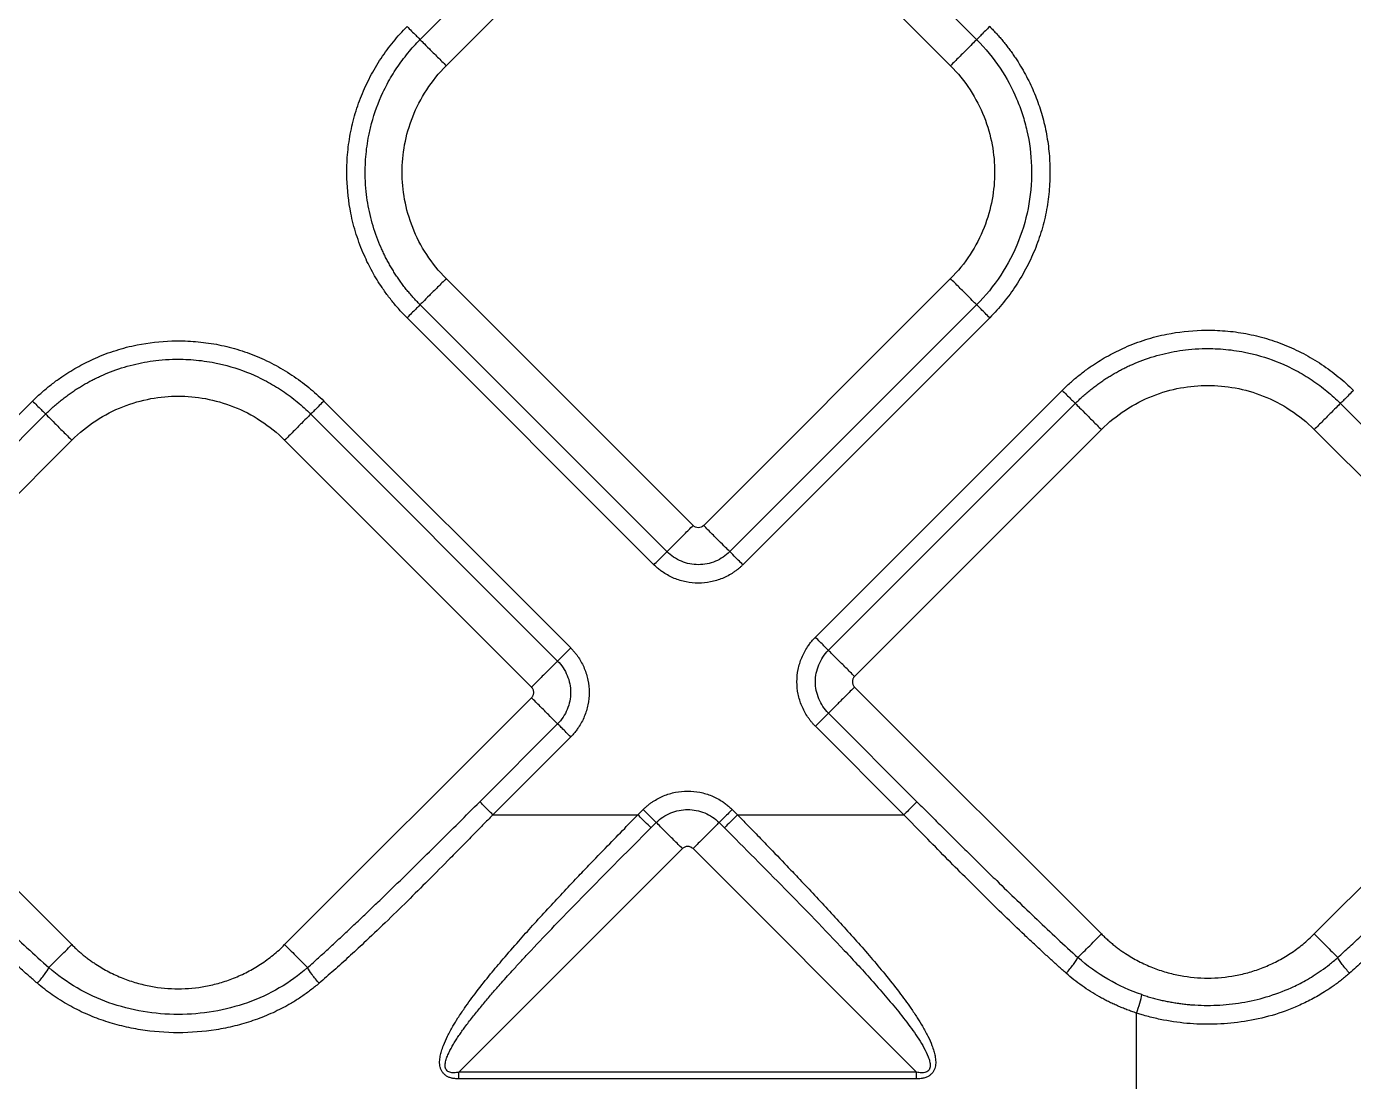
# Model space of a CAD drawing. Extents: x 0 to 84, y -21 to 126.
# Drawn here: x 41.931 to 45.472, y 25.892 to 28.707 of the extents above; entities that cross this region are included whole.
import ezdxf

# ---------------------------------------------------------------- set-up
doc = ezdxf.new("R2010")
doc.units = 0
doc.header["$MEASUREMENT"] = 0
doc.layers.add('1', color=4, linetype='Continuous')

# ---------------------------------------------------------------- blocks, each defined once
blk = doc.blocks.new('PRODIGY')
at = {"layer": '1', "color": 3, "linetype": 'Continuous', "lineweight": 25}
for p, q in [((42.981, 28.6718), (43.6397, 29.3305)), ((43.8074, 29.3305), (44.466, 28.6718)), ((43.0507, 28.6021), (43.7094, 29.2608)), ((43.7377, 29.2608), (44.3963, 28.6021)), ((43.7094, 27.3755), (43.0507, 28.0341)), ((44.3963, 28.0341), (43.7377, 27.3755)), ((43.6397, 27.3058), (42.981, 27.9644)), ((44.466, 27.9644), (43.8074, 27.3058)), ((43.6048, 27.2709), (42.9462, 27.9296)), ((44.5009, 27.9296), (43.8422, 27.2709)), ((44.0357, 27.0774), (44.6944, 27.7361)), ((41.2884, 27.0489), (41.9471, 27.7076)), ((42.7242, 27.7076), (43.3828, 27.0489)), ((44.0706, 27.0426), (44.7292, 27.7012)), ((45.4366, 27.7012), (46.0953, 27.0426)), ((41.3232, 27.0141), (41.9819, 27.6727)), ((42.6893, 27.6727), (43.348, 27.0141)), ((44.1403, 26.9729), (44.799, 27.6315)), ((45.3669, 27.6315), (46.0256, 26.9729)), ((41.3929, 26.9444), (42.0516, 27.603)), ((42.6196, 27.603), (43.2783, 26.9444)), ((44.1403, 26.9446), (44.799, 26.2859)), ((45.3669, 26.2859), (46.0256, 26.9446)), ((41.3929, 26.9161), (42.0516, 26.2574)), ((42.6196, 26.2574), (43.2783, 26.9161)), ((44.0706, 26.8749), (44.3068, 26.6387)), ((43.1403, 26.6387), (43.348, 26.8464)), ((44.0357, 26.84), (44.2719, 26.6038)), ((43.1751, 26.6038), (43.3828, 26.8115)), ((43.1751, 26.6038), (43.5621, 26.6038)), ((43.5763, 26.618), (43.5621, 26.6038)), ((43.8279, 26.6038), (43.8137, 26.618)), ((43.8279, 26.6038), (44.2719, 26.6038)), ((43.597, 26.569), (43.6112, 26.5832)), ((43.7931, 26.569), (43.7789, 26.5832)), ((43.0845, 25.9171), (43.6809, 26.5135)), ((44.3056, 25.9171), (43.7092, 26.5135)), ((44.3056, 25.9171), (43.0845, 25.9171)), ((44.3056, 25.8994), (43.0845, 25.8994))]:
    blk.add_line(p, q, dxfattribs=at)
for points, knots in [([(42.9462, 27.9296), (42.9427, 27.9331), (42.9357, 27.9403), (42.9256, 27.9513), (42.9157, 27.9625), (42.9062, 27.9741), (42.897, 27.9859), (42.8881, 27.9979), (42.8729, 28.0198), (42.8529, 28.0523), (42.8295, 28.0997), (42.8098, 28.1519), (42.7923, 28.2199), (42.7846, 28.2891), (42.7859, 28.3575), (42.7926, 28.4134), (42.8051, 28.4685), (42.8236, 28.5221), (42.8474, 28.5735), (42.8713, 28.6139), (42.8926, 28.6445), (42.9095, 28.6663), (42.9272, 28.6872), (42.9399, 28.7002), (42.9462, 28.7067)], [0, 0, 0, 0, 0.017341, 0.034665, 0.051985, 0.069313, 0.086663, 0.104047, 0.121478, 0.179141, 0.236743, 0.304922, 0.372836, 0.480686, 0.54577, 0.610337, 0.67596, 0.741895, 0.807114, 0.872629, 0.904913, 0.936849, 0.968517, 1, 1, 1, 1]), ([(42.9462, 28.7067), (42.9501, 28.7028), (42.9542, 28.6986), (42.9622, 28.6907), (42.966, 28.6868), (42.9725, 28.6803), (42.9752, 28.6776), (42.9792, 28.6737), (42.9804, 28.6725), (42.981, 28.6718)], [0, 0, 0, 0, 0.25, 0.25, 0.5, 0.5, 0.75, 0.75, 1, 1, 1, 1]), ([(44.5009, 28.7067), (44.4972, 28.703), (44.4933, 28.6991), (44.4855, 28.6913), (44.4817, 28.6875), (44.4751, 28.6809), (44.4722, 28.678), (44.468, 28.6738), (44.4667, 28.6725), (44.466, 28.6718)], [0, 0, 0, 0, 0.25, 0.25, 0.5, 0.5, 0.75, 0.75, 1, 1, 1, 1]), ([(44.5009, 28.7067), (44.5041, 28.7035), (44.5104, 28.6971), (44.5195, 28.6872), (44.5285, 28.6771), (44.5372, 28.6667), (44.5456, 28.6562), (44.5538, 28.6454), (44.5617, 28.6344), (44.5717, 28.6199), (44.5834, 28.6014), (44.6003, 28.5717), (44.6187, 28.534), (44.6362, 28.4872), (44.6494, 28.4382), (44.6582, 28.3873), (44.6623, 28.3341), (44.6613, 28.28), (44.6548, 28.2249), (44.6426, 28.1703), (44.6244, 28.1167), (44.6008, 28.0651), (44.5768, 28.0242), (44.5554, 27.9931), (44.5382, 27.9708), (44.5202, 27.9495), (44.5073, 27.9362), (44.5009, 27.9296)], [0, 0, 0, 0, 0.015653, 0.03129, 0.046922, 0.062557, 0.078206, 0.093877, 0.10958, 0.125325, 0.155378, 0.185662, 0.243925, 0.301095, 0.359088, 0.419952, 0.480645, 0.544392, 0.607866, 0.673169, 0.738587, 0.80425, 0.870202, 0.903106, 0.935649, 0.967918, 1, 1, 1, 1]), ([(42.981, 27.9644), (42.9778, 27.9678), (42.9712, 27.9744), (42.9619, 27.9846), (42.9528, 27.995), (42.9442, 28.0055), (42.9358, 28.0162), (42.9279, 28.027), (42.9203, 28.0379), (42.913, 28.049), (42.9062, 28.0601), (42.8996, 28.0713), (42.8934, 28.0825), (42.8876, 28.0938), (42.882, 28.1053), (42.8744, 28.1221), (42.8611, 28.1549), (42.8462, 28.2045), (42.8373, 28.2579), (42.8339, 28.3095), (42.8352, 28.3595), (42.8419, 28.408), (42.8555, 28.4659), (42.8724, 28.5121), (42.893, 28.5534), (42.9054, 28.5752), (42.9188, 28.5963), (42.9331, 28.6166), (42.9482, 28.636), (42.9641, 28.6545), (42.9754, 28.6661), (42.981, 28.6718)], [0, 0, 0, 0, 0.017777, 0.035429, 0.052949, 0.070334, 0.087578, 0.104677, 0.121625, 0.138421, 0.155059, 0.171536, 0.18785, 0.204007, 0.220235, 0.23663, 0.2744, 0.355233, 0.434068, 0.480754, 0.552371, 0.624938, 0.667358, 0.779414, 0.811539, 0.843523, 0.875326, 0.90691, 0.93824, 0.96928, 1, 1, 1, 1]), ([(42.981, 28.6718), (42.9823, 28.6705), (42.985, 28.6678), (42.9934, 28.6595), (42.9991, 28.6538), (43.0123, 28.6405), (43.0199, 28.6329), (43.0355, 28.6174), (43.0433, 28.6095), (43.0507, 28.6021)], [0, 0, 0, 0, 0.25, 0.25, 0.5, 0.5, 0.75, 0.75, 1, 1, 1, 1]), ([(44.466, 28.6718), (44.4647, 28.6705), (44.462, 28.6678), (44.4537, 28.6595), (44.448, 28.6538), (44.4347, 28.6405), (44.4271, 28.6329), (44.4116, 28.6174), (44.4037, 28.6095), (44.3963, 28.6021)], [0, 0, 0, 0, 0.25, 0.25, 0.5, 0.5, 0.75, 0.75, 1, 1, 1, 1]), ([(44.466, 28.6718), (44.4897, 28.6482), (44.5106, 28.6225), (44.5462, 28.5692), (44.5609, 28.5416), (44.5786, 28.5), (44.5837, 28.4863), (44.5929, 28.4578), (44.5969, 28.4432), (44.6071, 28.3979), (44.6113, 28.3662), (44.6133, 28.3009), (44.6111, 28.2673), (44.5997, 28.2005), (44.5905, 28.1672), (44.5652, 28.103), (44.5492, 28.0721), (44.5114, 28.0147), (44.4897, 27.9881), (44.466, 27.9644)], [0, 0, 0, 0, 0.125, 0.125, 0.25, 0.25, 0.3125, 0.3125, 0.375, 0.375, 0.5, 0.5, 0.625, 0.625, 0.75, 0.75, 0.875, 0.875, 1, 1, 1, 1]), ([(43.0507, 28.0341), (43.0311, 28.0538), (43.0136, 28.0754), (42.9835, 28.1213), (42.9711, 28.1456), (42.9515, 28.195), (42.9444, 28.2202), (42.9352, 28.2699), (42.9331, 28.2945), (42.9331, 28.3418), (42.9352, 28.3664), (42.9444, 28.4161), (42.9515, 28.4413), (42.9711, 28.4907), (42.9835, 28.515), (43.0136, 28.5609), (43.0311, 28.5825), (43.0507, 28.6021)], [0, 0, 0, 0, 0.125, 0.125, 0.25, 0.25, 0.375, 0.375, 0.5, 0.5, 0.625, 0.625, 0.75, 0.75, 0.875, 0.875, 1, 1, 1, 1]), ([(44.3963, 28.6021), (44.4159, 28.5825), (44.4335, 28.5609), (44.4635, 28.515), (44.476, 28.4907), (44.4956, 28.4413), (44.5027, 28.4161), (44.5119, 28.3664), (44.514, 28.3418), (44.514, 28.2945), (44.5119, 28.2699), (44.5027, 28.2202), (44.4956, 28.195), (44.476, 28.1456), (44.4635, 28.1213), (44.4335, 28.0754), (44.4159, 28.0538), (44.3963, 28.0341)], [0, 0, 0, 0, 0.125, 0.125, 0.25, 0.25, 0.375, 0.375, 0.5, 0.5, 0.625, 0.625, 0.75, 0.75, 0.875, 0.875, 1, 1, 1, 1]), ([(43.0507, 28.0341), (43.0433, 28.0268), (43.0355, 28.0189), (43.0199, 28.0034), (43.0123, 27.9958), (42.9991, 27.9825), (42.9934, 27.9768), (42.985, 27.9685), (42.9823, 27.9658), (42.981, 27.9644)], [0, 0, 0, 0, 0.25, 0.25, 0.5, 0.5, 0.75, 0.75, 1, 1, 1, 1]), ([(44.466, 27.9644), (44.4647, 27.9658), (44.462, 27.9685), (44.4537, 27.9768), (44.448, 27.9825), (44.4347, 27.9958), (44.4271, 28.0034), (44.4116, 28.0189), (44.4037, 28.0268), (44.3963, 28.0341)], [0, 0, 0, 0, 0.25, 0.25, 0.5, 0.5, 0.75, 0.75, 1, 1, 1, 1]), ([(42.981, 27.9644), (42.9804, 27.9638), (42.9792, 27.9626), (42.9752, 27.9587), (42.9725, 27.956), (42.966, 27.9494), (42.9622, 27.9456), (42.9542, 27.9377), (42.9501, 27.9335), (42.9462, 27.9296)], [0, 0, 0, 0, 0.25, 0.25, 0.5, 0.5, 0.75, 0.75, 1, 1, 1, 1]), ([(44.5009, 27.9296), (44.497, 27.9335), (44.4928, 27.9377), (44.4849, 27.9456), (44.481, 27.9494), (44.4745, 27.956), (44.4718, 27.9587), (44.4679, 27.9626), (44.4667, 27.9638), (44.466, 27.9644)], [0, 0, 0, 0, 0.25, 0.25, 0.5, 0.5, 0.75, 0.75, 1, 1, 1, 1]), ([(41.9471, 27.7076), (41.9506, 27.7111), (41.9577, 27.7181), (41.9687, 27.7282), (41.98, 27.738), (41.9915, 27.7475), (42.0033, 27.7567), (42.0154, 27.7656), (42.0372, 27.7808), (42.0698, 27.8008), (42.1171, 27.8242), (42.1693, 27.8439), (42.2374, 27.8614), (42.3066, 27.8691), (42.375, 27.8678), (42.4308, 27.8611), (42.4859, 27.8486), (42.5395, 27.8302), (42.5909, 27.8063), (42.6313, 27.7824), (42.662, 27.7611), (42.6838, 27.7443), (42.7046, 27.7265), (42.7177, 27.7139), (42.7242, 27.7076)], [0, 0, 0, 0, 0.017341, 0.034665, 0.051985, 0.069313, 0.086663, 0.104047, 0.121478, 0.179141, 0.236743, 0.304922, 0.372836, 0.480686, 0.54577, 0.610337, 0.67596, 0.741895, 0.807114, 0.872629, 0.904913, 0.936849, 0.968517, 1, 1, 1, 1]), ([(44.6944, 27.7361), (44.698, 27.7396), (44.7051, 27.7466), (44.7161, 27.7567), (44.7273, 27.7665), (44.7389, 27.776), (44.7507, 27.7852), (44.7627, 27.7942), (44.7846, 27.8094), (44.8171, 27.8293), (44.8645, 27.8527), (44.9167, 27.8724), (44.9848, 27.8899), (45.0539, 27.8976), (45.1223, 27.8963), (45.1782, 27.8896), (45.2333, 27.8771), (45.2869, 27.8587), (45.3383, 27.8349), (45.3787, 27.8109), (45.4093, 27.7896), (45.4311, 27.7728), (45.452, 27.755), (45.465, 27.7424), (45.4715, 27.7361)], [0, 0, 0, 0, 0.017341, 0.034665, 0.051985, 0.069313, 0.086663, 0.104047, 0.121478, 0.179141, 0.236743, 0.304922, 0.372836, 0.480686, 0.54577, 0.610337, 0.67596, 0.741895, 0.807114, 0.872629, 0.904913, 0.936849, 0.968517, 1, 1, 1, 1]), ([(44.7292, 27.7012), (44.7326, 27.7045), (44.7392, 27.711), (44.7494, 27.7204), (44.7598, 27.7294), (44.7703, 27.7381), (44.781, 27.7464), (44.7918, 27.7544), (44.8028, 27.762), (44.8138, 27.7692), (44.8249, 27.7761), (44.8361, 27.7826), (44.8473, 27.7888), (44.8586, 27.7947), (44.8701, 27.8003), (44.8869, 27.8079), (44.9197, 27.8211), (44.9693, 27.836), (45.0228, 27.8449), (45.0743, 27.8484), (45.1243, 27.8471), (45.1728, 27.8403), (45.2308, 27.8268), (45.2769, 27.8099), (45.3182, 27.7892), (45.34, 27.7768), (45.3611, 27.7635), (45.3814, 27.7492), (45.4008, 27.734), (45.4193, 27.7181), (45.4309, 27.7068), (45.4366, 27.7012)], [0, 0, 0, 0, 0.0177772, 0.0354288, 0.0529496, 0.0703343, 0.0875781, 0.1046767, 0.1216255, 0.1384208, 0.1550589, 0.1715362, 0.1878498, 0.2040068, 0.2202355, 0.2366296, 0.2744, 0.3552333, 0.4340678, 0.4807536, 0.5523715, 0.624938, 0.6673579, 0.7794137, 0.8115391, 0.8435227, 0.8753255, 0.9069099, 0.9382396, 0.9692804, 1, 1, 1, 1]), ([(41.9819, 27.6727), (41.9852, 27.676), (41.9918, 27.6825), (42.0021, 27.6919), (42.0124, 27.7009), (42.023, 27.7096), (42.0337, 27.7179), (42.0445, 27.7259), (42.0554, 27.7335), (42.0664, 27.7407), (42.0775, 27.7476), (42.0887, 27.7541), (42.0999, 27.7603), (42.1113, 27.7662), (42.1228, 27.7718), (42.1395, 27.7794), (42.1723, 27.7926), (42.222, 27.8075), (42.2754, 27.8164), (42.3269, 27.8199), (42.377, 27.8186), (42.4255, 27.8118), (42.4834, 27.7983), (42.5296, 27.7814), (42.5708, 27.7607), (42.5927, 27.7483), (42.6138, 27.735), (42.6341, 27.7207), (42.6534, 27.7055), (42.6719, 27.6896), (42.6835, 27.6783), (42.6893, 27.6727)], [0, 0, 0, 0, 0.017777, 0.035429, 0.05295, 0.070335, 0.087579, 0.104677, 0.121626, 0.138421, 0.155059, 0.171537, 0.18785, 0.204007, 0.220236, 0.23663, 0.2744, 0.355233, 0.434067, 0.480754, 0.552372, 0.624938, 0.667358, 0.779414, 0.811539, 0.843523, 0.875326, 0.90691, 0.93824, 0.96928, 1, 1, 1, 1]), ([(44.6944, 27.7361), (44.6981, 27.7324), (44.702, 27.7285), (44.7098, 27.7207), (44.7136, 27.7169), (44.7202, 27.7103), (44.7231, 27.7074), (44.7272, 27.7032), (44.7286, 27.7019), (44.7292, 27.7012)], [0, 0, 0, 0, 0.25, 0.25, 0.5, 0.5, 0.75, 0.75, 1, 1, 1, 1]), ([(44.799, 27.6315), (44.8186, 27.6511), (44.8402, 27.6687), (44.8861, 27.6987), (44.9104, 27.7112), (44.9598, 27.7308), (44.985, 27.7379), (45.0347, 27.7471), (45.0593, 27.7492), (45.1066, 27.7492), (45.1312, 27.7471), (45.1809, 27.7379), (45.2061, 27.7308), (45.2555, 27.7112), (45.2798, 27.6987), (45.3257, 27.6687), (45.3473, 27.6511), (45.3669, 27.6315)], [0, 0, 0, 0, 0.125, 0.125, 0.25, 0.25, 0.375, 0.375, 0.5, 0.5, 0.625, 0.625, 0.75, 0.75, 0.875, 0.875, 1, 1, 1, 1]), ([(45.4715, 27.7361), (45.4676, 27.7322), (45.4634, 27.728), (45.4555, 27.72), (45.4516, 27.7162), (45.4451, 27.7097), (45.4424, 27.707), (45.4385, 27.7031), (45.4373, 27.7018), (45.4366, 27.7012)], [0, 0, 0, 0, 0.25, 0.25, 0.5, 0.5, 0.75, 0.75, 1, 1, 1, 1]), ([(41.9471, 27.7076), (41.9507, 27.7039), (41.9547, 27.7), (41.9624, 27.6922), (41.9662, 27.6884), (41.9729, 27.6817), (41.9757, 27.6789), (41.9799, 27.6747), (41.9813, 27.6734), (41.9819, 27.6727)], [0, 0, 0, 0, 0.25, 0.25, 0.5, 0.5, 0.75, 0.75, 1, 1, 1, 1]), ([(42.0516, 27.603), (42.0712, 27.6226), (42.0929, 27.6402), (42.1388, 27.6702), (42.163, 27.6827), (42.2125, 27.7022), (42.2377, 27.7094), (42.2874, 27.7186), (42.3119, 27.7207), (42.3593, 27.7207), (42.3838, 27.7186), (42.4336, 27.7094), (42.4587, 27.7022), (42.5082, 27.6827), (42.5324, 27.6702), (42.5783, 27.6402), (42.6, 27.6226), (42.6196, 27.603)], [0, 0, 0, 0, 0.125, 0.125, 0.25, 0.25, 0.375, 0.375, 0.5, 0.5, 0.625, 0.625, 0.75, 0.75, 0.875, 0.875, 1, 1, 1, 1]), ([(42.7242, 27.7076), (42.7202, 27.7037), (42.7161, 27.6995), (42.7081, 27.6915), (42.7043, 27.6877), (42.6978, 27.6812), (42.6951, 27.6785), (42.6912, 27.6746), (42.6899, 27.6733), (42.6893, 27.6727)], [0, 0, 0, 0, 0.25, 0.25, 0.5, 0.5, 0.75, 0.75, 1, 1, 1, 1]), ([(44.7292, 27.7012), (44.7306, 27.6999), (44.7333, 27.6972), (44.7416, 27.6889), (44.7473, 27.6832), (44.7606, 27.6699), (44.7682, 27.6623), (44.7837, 27.6468), (44.7916, 27.6389), (44.799, 27.6315)], [0, 0, 0, 0, 0.25, 0.25, 0.5, 0.5, 0.75, 0.75, 1, 1, 1, 1]), ([(45.4366, 27.7012), (45.4353, 27.6999), (45.4326, 27.6972), (45.4243, 27.6889), (45.4186, 27.6832), (45.4053, 27.6699), (45.3977, 27.6623), (45.3822, 27.6468), (45.3743, 27.6389), (45.3669, 27.6315)], [0, 0, 0, 0, 0.25, 0.25, 0.5, 0.5, 0.75, 0.75, 1, 1, 1, 1]), ([(41.9819, 27.6727), (41.9832, 27.6714), (41.9859, 27.6687), (41.9943, 27.6604), (41.9999, 27.6547), (42.0132, 27.6414), (42.0208, 27.6338), (42.0364, 27.6183), (42.0442, 27.6104), (42.0516, 27.603)], [0, 0, 0, 0, 0.25, 0.25, 0.5, 0.5, 0.75, 0.75, 1, 1, 1, 1]), ([(42.6893, 27.6727), (42.688, 27.6714), (42.6853, 27.6687), (42.6769, 27.6604), (42.6713, 27.6547), (42.658, 27.6414), (42.6504, 27.6338), (42.6349, 27.6183), (42.627, 27.6104), (42.6196, 27.603)], [0, 0, 0, 0, 0.25, 0.25, 0.5, 0.5, 0.75, 0.75, 1, 1, 1, 1]), ([(43.6397, 27.3058), (43.641, 27.3071), (43.6437, 27.3098), (43.6521, 27.3181), (43.6577, 27.3238), (43.671, 27.3371), (43.6786, 27.3447), (43.6941, 27.3602), (43.702, 27.3681), (43.7094, 27.3755)], [0, 0, 0, 0, 0.25, 0.25, 0.5, 0.5, 0.75, 0.75, 1, 1, 1, 1]), ([(43.8074, 27.3058), (43.8061, 27.3071), (43.8034, 27.3098), (43.795, 27.3181), (43.7894, 27.3238), (43.7761, 27.337), (43.7685, 27.3446), (43.753, 27.3602), (43.7451, 27.3681), (43.7377, 27.3755)], [0, 0, 0, 0, 0.25, 0.25, 0.5, 0.5, 0.75, 0.75, 1, 1, 1, 1]), ([(43.6048, 27.2709), (43.6087, 27.2749), (43.6129, 27.279), (43.6209, 27.287), (43.6247, 27.2908), (43.6312, 27.2973), (43.6339, 27.3), (43.6378, 27.3039), (43.6391, 27.3052), (43.6397, 27.3058)], [0, 0, 0, 0, 0.25, 0.25, 0.5, 0.5, 0.75, 0.75, 1, 1, 1, 1]), ([(43.8074, 27.3058), (43.7966, 27.2949), (43.7833, 27.2862), (43.7545, 27.2742), (43.7389, 27.271), (43.7082, 27.271), (43.6926, 27.2742), (43.6637, 27.2862), (43.6505, 27.2949), (43.6397, 27.3058)], [0, 0, 0, 0, 0.25, 0.25, 0.5, 0.5, 0.75, 0.75, 1, 1, 1, 1]), ([(43.8422, 27.2709), (43.834, 27.2792), (43.8257, 27.2874), (43.8131, 27.3001), (43.8087, 27.3044), (43.8074, 27.3058)], [0, 0, 0, 0, 0.5, 0.5, 1, 1, 1, 1]), ([(43.8422, 27.2709), (43.8403, 27.269), (43.8363, 27.2652), (43.8301, 27.2598), (43.8236, 27.2548), (43.8146, 27.2485), (43.8027, 27.2414), (43.7878, 27.2344), (43.7723, 27.2288), (43.751, 27.2234), (43.7235, 27.2206), (43.6961, 27.2234), (43.6748, 27.2288), (43.6592, 27.2344), (43.6443, 27.2414), (43.6317, 27.2489), (43.6213, 27.2564), (43.6127, 27.2633), (43.6074, 27.2684), (43.6048, 27.2709)], [0, 0, 0, 0, 0.0311978, 0.062422, 0.0937518, 0.1252655, 0.1876219, 0.2501726, 0.3126696, 0.3750423, 0.4999886, 0.6249367, 0.6873081, 0.7498252, 0.8123684, 0.8747429, 0.9167266, 0.9584166, 1, 1, 1, 1]), ([(44.0357, 26.84), (44.0338, 26.842), (44.03, 26.8459), (44.0247, 26.8522), (44.0196, 26.8587), (44.0133, 26.8677), (44.0062, 26.8795), (43.9992, 26.8944), (43.9936, 26.9099), (43.9882, 26.9312), (43.9854, 26.9587), (43.9882, 26.9862), (43.9936, 27.0075), (43.9992, 27.023), (44.0062, 27.0379), (44.0137, 27.0505), (44.0212, 27.061), (44.0281, 27.0695), (44.0332, 27.0748), (44.0357, 27.0774)], [0, 0, 0, 0, 0.031198, 0.062422, 0.093752, 0.125266, 0.187622, 0.250173, 0.31267, 0.375042, 0.499989, 0.624937, 0.687308, 0.749825, 0.812368, 0.874743, 0.916727, 0.958417, 1, 1, 1, 1]), ([(44.0706, 27.0426), (44.0692, 27.0439), (44.0649, 27.0483), (44.0522, 27.0609), (44.044, 27.0692), (44.0357, 27.0774)], [0, 0, 0, 0, 0.5, 0.5, 1, 1, 1, 1]), ([(43.3828, 27.0489), (43.3745, 27.0407), (43.3663, 27.0324), (43.3537, 27.0198), (43.3494, 27.0154), (43.348, 27.0141)], [0, 0, 0, 0, 0.5, 0.5, 1, 1, 1, 1]), ([(43.3828, 27.0489), (43.3847, 27.047), (43.3885, 27.043), (43.3939, 27.0368), (43.399, 27.0303), (43.4053, 27.0212), (43.4123, 27.0094), (43.4194, 26.9945), (43.4249, 26.979), (43.4303, 26.9577), (43.4331, 26.9302), (43.4303, 26.9027), (43.4249, 26.8814), (43.4194, 26.8659), (43.4123, 26.851), (43.4048, 26.8384), (43.3974, 26.828), (43.3904, 26.8194), (43.3853, 26.8141), (43.3828, 26.8115)], [0, 0, 0, 0, 0.031198, 0.062422, 0.093752, 0.125266, 0.187622, 0.250173, 0.31267, 0.375042, 0.499989, 0.624937, 0.687308, 0.749825, 0.812368, 0.874743, 0.916727, 0.958417, 1, 1, 1, 1]), ([(44.0706, 26.8749), (44.0597, 26.8857), (44.051, 26.8989), (44.039, 26.9278), (44.0359, 26.9434), (44.0359, 26.9741), (44.039, 26.9896), (44.051, 27.0185), (44.0597, 27.0317), (44.0706, 27.0426)], [0, 0, 0, 0, 0.25, 0.25, 0.5, 0.5, 0.75, 0.75, 1, 1, 1, 1]), ([(44.1403, 26.9729), (44.1329, 26.9803), (44.125, 26.9882), (44.1094, 27.0037), (44.1018, 27.0113), (44.0886, 27.0246), (44.0829, 27.0302), (44.0746, 27.0386), (44.0719, 27.0413), (44.0706, 27.0426)], [0, 0, 0, 0, 0.25, 0.25, 0.5, 0.5, 0.75, 0.75, 1, 1, 1, 1]), ([(43.348, 27.0141), (43.3467, 27.0128), (43.344, 27.0101), (43.3356, 27.0017), (43.33, 26.9961), (43.3167, 26.9828), (43.3091, 26.9752), (43.2936, 26.9597), (43.2857, 26.9518), (43.2783, 26.9444)], [0, 0, 0, 0, 0.25, 0.25, 0.5, 0.5, 0.75, 0.75, 1, 1, 1, 1]), ([(43.348, 27.0141), (43.3588, 27.0032), (43.3676, 26.99), (43.3795, 26.9612), (43.3827, 26.9456), (43.3827, 26.9149), (43.3795, 26.8993), (43.3676, 26.8704), (43.3588, 26.8572), (43.348, 26.8464)], [0, 0, 0, 0, 0.25, 0.25, 0.5, 0.5, 0.75, 0.75, 1, 1, 1, 1]), ([(43.2783, 26.9161), (43.2789, 26.9167), (43.28, 26.918), (43.2815, 26.9202), (43.2828, 26.9229), (43.2839, 26.9263), (43.2843, 26.9302), (43.2839, 26.9341), (43.2827, 26.9379), (43.2809, 26.9414), (43.2791, 26.9434), (43.2783, 26.9444)], [0, 0, 0, 0, 0.0829052, 0.165885, 0.2504074, 0.3760458, 0.500113, 0.6241289, 0.7498186, 0.8757975, 1, 1, 1, 1]), ([(44.1403, 26.9446), (44.1329, 26.9372), (44.125, 26.9293), (44.1095, 26.9138), (44.1019, 26.9062), (44.0886, 26.8929), (44.083, 26.8873), (44.0746, 26.8789), (44.0719, 26.8762), (44.0706, 26.8749)], [0, 0, 0, 0, 0.25, 0.25, 0.5, 0.5, 0.75, 0.75, 1, 1, 1, 1]), ([(44.1403, 26.9729), (44.1397, 26.9722), (44.1385, 26.971), (44.1371, 26.9688), (44.1357, 26.966), (44.1347, 26.9626), (44.1343, 26.9587), (44.1347, 26.9548), (44.1359, 26.951), (44.1377, 26.9475), (44.1394, 26.9456), (44.1403, 26.9446)], [0, 0, 0, 0, 0.0829052, 0.165885, 0.2504074, 0.3760458, 0.500113, 0.6241289, 0.7498186, 0.8757975, 1, 1, 1, 1]), ([(43.348, 26.8464), (43.3467, 26.8477), (43.344, 26.8504), (43.3356, 26.8588), (43.3299, 26.8644), (43.3166, 26.8777), (43.309, 26.8853), (43.2935, 26.9008), (43.2856, 26.9087), (43.2783, 26.9161)], [0, 0, 0, 0, 0.25, 0.25, 0.5, 0.5, 0.75, 0.75, 1, 1, 1, 1]), ([(44.0706, 26.8749), (44.07, 26.8743), (44.0687, 26.873), (44.0648, 26.8691), (44.0621, 26.8664), (44.0556, 26.8599), (44.0518, 26.8561), (44.0438, 26.8481), (44.0397, 26.8439), (44.0357, 26.84)], [0, 0, 0, 0, 0.25, 0.25, 0.5, 0.5, 0.75, 0.75, 1, 1, 1, 1]), ([(43.3828, 26.8115), (43.3789, 26.8154), (43.3747, 26.8196), (43.3668, 26.8276), (43.363, 26.8314), (43.3564, 26.8379), (43.3537, 26.8406), (43.3498, 26.8445), (43.3486, 26.8458), (43.348, 26.8464)], [0, 0, 0, 0, 0.25, 0.25, 0.5, 0.5, 0.75, 0.75, 1, 1, 1, 1]), ([(43.5763, 26.618), (43.5783, 26.6199), (43.5822, 26.6237), (43.5885, 26.6291), (43.595, 26.6342), (43.604, 26.6405), (43.6158, 26.6475), (43.6307, 26.6546), (43.6462, 26.6601), (43.6675, 26.6655), (43.695, 26.6683), (43.7225, 26.6655), (43.7438, 26.6601), (43.7593, 26.6546), (43.7742, 26.6475), (43.7868, 26.64), (43.7973, 26.6326), (43.8058, 26.6256), (43.8111, 26.6205), (43.8137, 26.618)], [0, 0, 0, 0, 0.031198, 0.062422, 0.093752, 0.125266, 0.187622, 0.250173, 0.31267, 0.375042, 0.499989, 0.624937, 0.687308, 0.749825, 0.812368, 0.874743, 0.916727, 0.958417, 1, 1, 1, 1]), ([(41.531, 26.6387), (41.5416, 26.628), (41.563, 26.6067), (41.5951, 26.5747), (41.6274, 26.5426), (41.6598, 26.5105), (41.6925, 26.4783), (41.7253, 26.4461), (41.7665, 26.4059), (41.8159, 26.3581), (41.8738, 26.303), (41.9318, 26.2489), (41.9709, 26.2137), (41.9904, 26.1962)], [0, 0, 0, 0, 0.070732, 0.141707, 0.21293, 0.284405, 0.356136, 0.428129, 0.500388, 0.626518, 0.751809, 0.876293, 1, 1, 1, 1]), ([(42.6808, 26.1962), (42.6906, 26.2049), (42.7101, 26.2224), (42.7392, 26.249), (42.7683, 26.2759), (42.7973, 26.303), (42.8262, 26.3304), (42.8551, 26.3581), (42.8841, 26.3859), (42.9226, 26.4233), (42.9705, 26.4702), (43.0275, 26.5264), (43.0841, 26.5826), (43.1216, 26.62), (43.1403, 26.6387)], [0, 0, 0, 0, 0.0617587, 0.1237078, 0.1858514, 0.2481935, 0.3107382, 0.3734892, 0.4364504, 0.4996252, 0.6258963, 0.7513658, 0.8760591, 1, 1, 1, 1]), ([(43.1751, 26.6038), (43.1668, 26.6121), (43.1586, 26.6203), (43.146, 26.6329), (43.1416, 26.6373), (43.1403, 26.6387)], [0, 0, 0, 0, 0.5, 0.5, 1, 1, 1, 1]), ([(44.3068, 26.6387), (44.3054, 26.6373), (44.3011, 26.6329), (44.2884, 26.6203), (44.2802, 26.6121), (44.2719, 26.6038)], [0, 0, 0, 0, 0.5, 0.5, 1, 1, 1, 1]), ([(44.3068, 26.6387), (44.3185, 26.627), (44.3418, 26.6037), (44.377, 26.5687), (44.4123, 26.5336), (44.4479, 26.4984), (44.4836, 26.4633), (44.5254, 26.4224), (44.5733, 26.3759), (44.6272, 26.3243), (44.6814, 26.2732), (44.7179, 26.2398), (44.7362, 26.2232)], [0, 0, 0, 0, 0.082604, 0.165513, 0.248736, 0.332276, 0.416142, 0.50034, 0.62573, 0.750787, 0.875534, 1, 1, 1, 1]), ([(45.4296, 26.2233), (45.4403, 26.233), (45.4616, 26.2524), (45.4934, 26.282), (45.5252, 26.3118), (45.5568, 26.3418), (45.5885, 26.3722), (45.6201, 26.4027), (45.6596, 26.4411), (45.7068, 26.4875), (45.7617, 26.5417), (45.8163, 26.596), (45.8526, 26.6322), (45.8707, 26.6503)], [0, 0, 0, 0, 0.07066, 0.141497, 0.212516, 0.283723, 0.355123, 0.426721, 0.498521, 0.624369, 0.749885, 0.875088, 1, 1, 1, 1]), ([(41.9597, 26.1543), (41.9522, 26.1608), (41.9369, 26.1741), (41.9137, 26.1947), (41.8899, 26.2163), (41.8653, 26.2388), (41.8294, 26.2722), (41.782, 26.3171), (41.7292, 26.3685), (41.6808, 26.4163), (41.6369, 26.4604), (41.5913, 26.5065), (41.5442, 26.5545), (41.5123, 26.5872), (41.4961, 26.6038)], [0, 0, 0, 0, 0.046518, 0.094821, 0.144899, 0.196745, 0.250347, 0.373346, 0.50038, 0.592636, 0.688796, 0.788793, 0.892555, 1, 1, 1, 1]), ([(43.1751, 26.6038), (43.1661, 26.5945), (43.1477, 26.5757), (43.1197, 26.5472), (43.091, 26.5179), (43.0518, 26.4783), (43.004, 26.43), (42.9461, 26.3725), (42.8891, 26.3168), (42.8368, 26.2671), (42.791, 26.2248), (42.7512, 26.1889), (42.7246, 26.1657), (42.7115, 26.1543)], [0, 0, 0, 0, 0.059976, 0.121589, 0.184847, 0.249759, 0.379545, 0.499636, 0.627911, 0.749681, 0.835243, 0.91869, 1, 1, 1, 1]), ([(43.0845, 25.8994), (43.0826, 25.8995), (43.079, 25.8995), (43.0737, 25.8999), (43.0676, 25.9008), (43.0607, 25.9025), (43.0533, 25.9056), (43.0466, 25.9102), (43.0411, 25.9162), (43.037, 25.9232), (43.0344, 25.9305), (43.0333, 25.938), (43.033, 25.9454), (43.0335, 25.953), (43.035, 25.9621), (43.0381, 25.974), (43.0443, 25.9917), (43.0541, 26.0141), (43.0674, 26.0386), (43.0829, 26.0633), (43.1037, 26.0942), (43.1325, 26.1336), (43.1672, 26.1773), (43.2049, 26.222), (43.2424, 26.265), (43.2821, 26.3094), (43.3341, 26.3663), (43.3843, 26.4198), (43.4377, 26.4757), (43.4797, 26.5192), (43.5234, 26.5641), (43.5504, 26.5918), (43.5621, 26.6038)], [0, 0, 0, 0, 0.005965, 0.01154, 0.016747, 0.025637, 0.033968, 0.042603, 0.051672, 0.060526, 0.069376, 0.077395, 0.086281, 0.094261, 0.10273, 0.117378, 0.135051, 0.165171, 0.19812, 0.226474, 0.260595, 0.319583, 0.384547, 0.440598, 0.508018, 0.567504, 0.63117, 0.754161, 0.801149, 0.877091, 0.946506, 1, 1, 1, 1]), ([(43.597, 26.569), (43.5956, 26.5703), (43.5912, 26.5747), (43.5786, 26.5873), (43.5704, 26.5955), (43.5621, 26.6038)], [0, 0, 0, 0, 0.5, 0.5, 1, 1, 1, 1]), ([(43.6112, 26.5832), (43.6106, 26.5838), (43.6093, 26.585), (43.6054, 26.5889), (43.6027, 26.5916), (43.5962, 26.5982), (43.5924, 26.602), (43.5844, 26.6099), (43.5802, 26.6141), (43.5763, 26.618)], [0, 0, 0, 0, 0.25, 0.25, 0.5, 0.5, 0.75, 0.75, 1, 1, 1, 1]), ([(43.6112, 26.5832), (43.622, 26.594), (43.6352, 26.6028), (43.6641, 26.6147), (43.6797, 26.6179), (43.7104, 26.6179), (43.7259, 26.6147), (43.7548, 26.6028), (43.768, 26.594), (43.7789, 26.5832)], [0, 0, 0, 0, 0.25, 0.25, 0.5, 0.5, 0.75, 0.75, 1, 1, 1, 1]), ([(43.8137, 26.618), (43.8098, 26.6141), (43.8057, 26.6099), (43.7977, 26.602), (43.7939, 26.5982), (43.7873, 26.5916), (43.7847, 26.5889), (43.7807, 26.585), (43.7795, 26.5838), (43.7789, 26.5832)], [0, 0, 0, 0, 0.25, 0.25, 0.5, 0.5, 0.75, 0.75, 1, 1, 1, 1]), ([(43.8279, 26.6038), (43.8197, 26.5955), (43.8114, 26.5873), (43.7988, 26.5747), (43.7945, 26.5703), (43.7931, 26.569)], [0, 0, 0, 0, 0.5, 0.5, 1, 1, 1, 1]), ([(43.8279, 26.6038), (43.8355, 26.5961), (43.852, 26.5791), (43.879, 26.5514), (43.9154, 26.5137), (43.9525, 26.475), (44.0059, 26.419), (44.0685, 26.3525), (44.1464, 26.267), (44.2101, 26.1931), (44.2578, 26.1331), (44.2865, 26.094), (44.307, 26.0635), (44.3225, 26.0387), (44.336, 26.0141), (44.3458, 25.9918), (44.3518, 25.9742), (44.3555, 25.9596), (44.3573, 25.9453), (44.3563, 25.9327), (44.3533, 25.9232), (44.3491, 25.9164), (44.3436, 25.9104), (44.3365, 25.9054), (44.3277, 25.9019), (44.3172, 25.8998), (44.3096, 25.8996), (44.3056, 25.8994)], [0, 0, 0, 0, 0.0343269, 0.0752873, 0.1229364, 0.200905, 0.2459144, 0.3689291, 0.4920559, 0.6155177, 0.6819027, 0.7395128, 0.7727431, 0.8019305, 0.8350084, 0.8649151, 0.8821968, 0.8970784, 0.9151408, 0.9305228, 0.9392405, 0.9481482, 0.9571566, 0.9659687, 0.9759935, 0.9872219, 1, 1, 1, 1]), ([(44.7048, 26.1812), (44.6978, 26.1875), (44.6835, 26.2002), (44.6619, 26.2198), (44.6397, 26.2402), (44.6169, 26.2614), (44.5835, 26.2928), (44.5394, 26.335), (44.4866, 26.3866), (44.4343, 26.4387), (44.3822, 26.4912), (44.3278, 26.5466), (44.2908, 26.5845), (44.2719, 26.6038)], [0, 0, 0, 0, 0.0469327, 0.0954373, 0.1455061, 0.1971309, 0.2503024, 0.3733175, 0.5003298, 0.6164662, 0.7385414, 0.8664315, 1, 1, 1, 1]), ([(45.9056, 26.6155), (45.8987, 26.6084), (45.8834, 26.5927), (45.8583, 26.5671), (45.8288, 26.537), (45.7862, 26.4938), (45.7382, 26.4455), (45.681, 26.3886), (45.6286, 26.3373), (45.5781, 26.2888), (45.5354, 26.2487), (45.4976, 26.2139), (45.473, 26.1919), (45.461, 26.1813)], [0, 0, 0, 0, 0.04758, 0.105113, 0.172618, 0.250116, 0.397293, 0.500722, 0.638799, 0.751125, 0.839527, 0.922487, 1, 1, 1, 1]), ([(43.0845, 25.9171), (43.0824, 25.9167), (43.0782, 25.9159), (43.0719, 25.9154), (43.0658, 25.9156), (43.06, 25.9167), (43.0549, 25.9191), (43.051, 25.923), (43.0487, 25.928), (43.0478, 25.9335), (43.0481, 25.9393), (43.049, 25.9453), (43.0506, 25.9513), (43.0527, 25.9572), (43.0551, 25.9632), (43.0577, 25.9691), (43.0606, 25.975), (43.0637, 25.9808), (43.0669, 25.9866), (43.0703, 25.9923), (43.0738, 25.9981), (43.0774, 26.0037), (43.081, 26.0094), (43.0848, 26.015), (43.0886, 26.0206), (43.0925, 26.0262), (43.0965, 26.0317), (43.1057, 26.0444), (43.1206, 26.064), (43.1417, 26.0901), (43.1634, 26.116), (43.1822, 26.1378), (43.2047, 26.1632), (43.2267, 26.1875), (43.2531, 26.2163), (43.2893, 26.2551), (43.34, 26.3083), (43.4036, 26.3738), (43.4677, 26.4391), (43.5322, 26.5041), (43.5754, 26.5473), (43.597, 26.569)], [0, 0, 0, 0, 0.00717, 0.014198, 0.021018, 0.027568, 0.033829, 0.039929, 0.046155, 0.052655, 0.059414, 0.066386, 0.073522, 0.080772, 0.088106, 0.095506, 0.102965, 0.110472, 0.118017, 0.125594, 0.133198, 0.140824, 0.148467, 0.156125, 0.163796, 0.171476, 0.179166, 0.186865, 0.224513, 0.262301, 0.300183, 0.338149, 0.359298, 0.414264, 0.4482, 0.490491, 0.592204, 0.694036, 0.795972, 0.897974, 1, 1, 1, 1]), ([(43.6809, 26.5135), (43.6735, 26.5208), (43.6656, 26.5287), (43.6501, 26.5442), (43.6425, 26.5518), (43.6292, 26.5651), (43.6236, 26.5708), (43.6152, 26.5792), (43.6125, 26.5819), (43.6112, 26.5832)], [0, 0, 0, 0, 0.25, 0.25, 0.5, 0.5, 0.75, 0.75, 1, 1, 1, 1]), ([(43.7789, 26.5832), (43.7776, 26.5819), (43.7749, 26.5792), (43.7665, 26.5708), (43.7608, 26.5651), (43.7475, 26.5518), (43.7399, 26.5442), (43.7244, 26.5287), (43.7165, 26.5208), (43.7092, 26.5135)], [0, 0, 0, 0, 0.25, 0.25, 0.5, 0.5, 0.75, 0.75, 1, 1, 1, 1]), ([(43.7931, 26.569), (43.8471, 26.5149), (43.9009, 26.4608), (44.0079, 26.352), (44.0609, 26.2975), (44.1387, 26.2145), (44.1644, 26.1866), (44.2146, 26.1303), (44.2391, 26.1018), (44.274, 26.058), (44.2853, 26.0432), (44.3067, 26.0133), (44.3169, 25.998), (44.3298, 25.9744), (44.3338, 25.9665), (44.3384, 25.9544), (44.3397, 25.9503), (44.3416, 25.9422), (44.3422, 25.9381), (44.3419, 25.9303), (44.3411, 25.9266), (44.3371, 25.9206), (44.3341, 25.9183), (44.3268, 25.9158), (44.3227, 25.9154), (44.3142, 25.9156), (44.3099, 25.9162), (44.3056, 25.9171)], [0, 0, 0, 0, 0.25, 0.25, 0.5, 0.5, 0.625, 0.625, 0.75, 0.75, 0.8125, 0.8125, 0.875, 0.875, 0.90625, 0.90625, 0.921875, 0.921875, 0.9375, 0.9375, 0.953125, 0.953125, 0.96875, 0.96875, 0.984375, 0.984375, 1, 1, 1, 1]), ([(43.7092, 26.5135), (43.7085, 26.5141), (43.7073, 26.5152), (43.7051, 26.5167), (43.7023, 26.518), (43.6989, 26.5191), (43.695, 26.5194), (43.6911, 26.5191), (43.6873, 26.5179), (43.6838, 26.5161), (43.6819, 26.5143), (43.6809, 26.5135)], [0, 0, 0, 0, 0.082905, 0.165885, 0.250407, 0.376046, 0.500113, 0.624129, 0.749819, 0.875798, 1, 1, 1, 1]), ([(44.7362, 26.2232), (44.7392, 26.2262), (44.7431, 26.2301), (44.7524, 26.2393), (44.7577, 26.2446), (44.7691, 26.256), (44.7751, 26.2621), (44.7872, 26.2742), (44.7932, 26.2802), (44.799, 26.2859)], [0, 0, 0, 0, 0.25, 0.25, 0.5, 0.5, 0.75, 0.75, 1, 1, 1, 1]), ([(44.799, 26.2859), (44.8018, 26.2831), (44.8074, 26.2776), (44.8162, 26.2696), (44.8251, 26.2619), (44.8343, 26.2544), (44.8437, 26.2472), (44.8533, 26.2403), (44.8711, 26.2284), (44.8979, 26.2127), (44.9344, 26.1961), (44.9718, 26.1833), (45.0209, 26.1717), (45.0829, 26.166), (45.145, 26.1717), (45.1941, 26.1833), (45.2315, 26.1961), (45.268, 26.2127), (45.2974, 26.2298), (45.3199, 26.2454), (45.3363, 26.258), (45.3521, 26.2715), (45.362, 26.2811), (45.3669, 26.2859)], [0, 0, 0, 0, 0.018819, 0.037597, 0.05635, 0.075096, 0.09385, 0.112628, 0.131448, 0.195775, 0.260105, 0.321858, 0.383614, 0.500005, 0.616396, 0.678149, 0.739905, 0.804232, 0.868562, 0.901465, 0.93428, 0.967096, 1, 1, 1, 1]), ([(45.3669, 26.2859), (45.3726, 26.2802), (45.3787, 26.2742), (45.3907, 26.2622), (45.3967, 26.2561), (45.4081, 26.2448), (45.4134, 26.2394), (45.4227, 26.2302), (45.4266, 26.2263), (45.4296, 26.2233)], [0, 0, 0, 0, 0.25, 0.25, 0.5, 0.5, 0.75, 0.75, 1, 1, 1, 1]), ([(41.9904, 26.1962), (41.9935, 26.1993), (41.9975, 26.2033), (42.0067, 26.2125), (42.0119, 26.2177), (42.0229, 26.2287), (42.0288, 26.2346), (42.0403, 26.2462), (42.0461, 26.2519), (42.0516, 26.2574)], [0, 0, 0, 0, 0.25, 0.25, 0.5, 0.5, 0.75, 0.75, 1, 1, 1, 1]), ([(42.0516, 26.2574), (42.0544, 26.2546), (42.0601, 26.2491), (42.0688, 26.2411), (42.0778, 26.2334), (42.0869, 26.2259), (42.0963, 26.2187), (42.106, 26.2118), (42.1237, 26.1998), (42.1505, 26.1842), (42.187, 26.1676), (42.2244, 26.1548), (42.2736, 26.1432), (42.3356, 26.1375), (42.3976, 26.1432), (42.4468, 26.1548), (42.4842, 26.1676), (42.5207, 26.1842), (42.55, 26.2013), (42.5725, 26.2169), (42.5889, 26.2295), (42.6047, 26.243), (42.6146, 26.2526), (42.6196, 26.2574)], [0, 0, 0, 0, 0.018819, 0.037597, 0.05635, 0.075096, 0.09385, 0.112628, 0.131448, 0.195775, 0.260105, 0.321858, 0.383614, 0.500005, 0.616396, 0.678149, 0.739905, 0.804232, 0.868562, 0.901465, 0.93428, 0.967096, 1, 1, 1, 1]), ([(42.6196, 26.2574), (42.6251, 26.2519), (42.6309, 26.2462), (42.6425, 26.2346), (42.6483, 26.2287), (42.6593, 26.2177), (42.6645, 26.2125), (42.6737, 26.2033), (42.6777, 26.1993), (42.6808, 26.1962)], [0, 0, 0, 0, 0.25, 0.25, 0.5, 0.5, 0.75, 0.75, 1, 1, 1, 1]), ([(44.7048, 26.1812), (44.7117, 26.1888), (44.7186, 26.1971), (44.7297, 26.2121), (44.734, 26.2187), (44.7362, 26.2232)], [0, 0, 0, 0, 0.5, 0.5, 1, 1, 1, 1]), ([(44.9072, 26.124), (44.8756, 26.1347), (44.8451, 26.1484), (44.7877, 26.1816), (44.7608, 26.2011), (44.7362, 26.2232)], [0, 0, 0, 0, 0.5, 0.5, 1, 1, 1, 1]), ([(44.9072, 26.124), (44.9117, 26.1226), (44.9206, 26.1196), (44.9342, 26.1156), (44.9477, 26.112), (44.9612, 26.1088), (44.9745, 26.106), (44.9879, 26.1035), (45.0011, 26.1014), (45.0142, 26.0996), (45.0273, 26.0981), (45.0581, 26.0954), (45.107, 26.0946), (45.1737, 26.1015), (45.2406, 26.1167), (45.2904, 26.1352), (45.3247, 26.1516), (45.3443, 26.162), (45.3649, 26.1742), (45.3862, 26.1884), (45.4081, 26.2046), (45.4223, 26.2169), (45.4296, 26.2233)], [0, 0, 0, 0, 0.025591, 0.050938, 0.076034, 0.100877, 0.125461, 0.149785, 0.173845, 0.19764, 0.221167, 0.244427, 0.363958, 0.48372, 0.604678, 0.732417, 0.769391, 0.809393, 0.852453, 0.898584, 0.947778, 1, 1, 1, 1]), ([(45.461, 26.1813), (45.4542, 26.1889), (45.4473, 26.1972), (45.4361, 26.2122), (45.4318, 26.2187), (45.4296, 26.2233)], [0, 0, 0, 0, 0.5, 0.5, 1, 1, 1, 1]), ([(41.9597, 26.1543), (41.9664, 26.1618), (41.973, 26.1699), (41.9838, 26.1848), (41.9881, 26.1914), (41.9904, 26.1962)], [0, 0, 0, 0, 0.5, 0.5, 1, 1, 1, 1]), ([(42.6808, 26.1962), (42.6576, 26.1756), (42.6322, 26.1574), (42.5784, 26.1262), (42.5499, 26.1131), (42.4614, 26.0817), (42.3985, 26.0713), (42.2727, 26.0713), (42.2098, 26.0817), (42.1213, 26.1131), (42.0928, 26.1262), (42.039, 26.1574), (42.0136, 26.1756), (41.9904, 26.1962)], [0, 0, 0, 0, 0.125, 0.125, 0.25, 0.25, 0.5, 0.5, 0.75, 0.75, 0.875, 0.875, 1, 1, 1, 1]), ([(42.7115, 26.1543), (42.7049, 26.1618), (42.6983, 26.1699), (42.6874, 26.1848), (42.6832, 26.1914), (42.6808, 26.1962)], [0, 0, 0, 0, 0.5, 0.5, 1, 1, 1, 1]), ([(44.8929, 26.0747), (44.8886, 26.0762), (44.8799, 26.079), (44.8671, 26.0838), (44.8544, 26.0888), (44.8419, 26.0941), (44.8296, 26.0997), (44.8174, 26.1055), (44.8054, 26.1117), (44.7894, 26.1205), (44.7698, 26.1321), (44.7471, 26.1474), (44.7253, 26.1636), (44.7116, 26.1754), (44.7048, 26.1812)], [0, 0, 0, 0, 0.0627917, 0.1253645, 0.1877561, 0.2500039, 0.3121454, 0.3742181, 0.4362592, 0.4983056, 0.625199, 0.7508947, 0.8757191, 1, 1, 1, 1]), ([(45.461, 26.1813), (45.4575, 26.1783), (45.4505, 26.1722), (45.4397, 26.1634), (45.4287, 26.1549), (45.4174, 26.1467), (45.4059, 26.1388), (45.3869, 26.1266), (45.36, 26.111), (45.314, 26.0887), (45.2544, 26.0671), (45.1817, 26.0513), (45.1083, 26.0441), (45.0357, 26.0454), (44.9759, 26.0533), (44.9346, 26.0626), (44.9148, 26.068), (44.9029, 26.0715), (44.8969, 26.0735), (44.8929, 26.0747)], [0, 0, 0, 0, 0.023218, 0.046426, 0.06964, 0.092876, 0.116149, 0.139475, 0.205388, 0.271005, 0.394284, 0.519467, 0.63943, 0.758752, 0.877916, 0.937946, 0.968636, 0.97956, 1, 1, 1, 1]), ([(42.7115, 26.1543), (42.7078, 26.1512), (42.7004, 26.1449), (42.689, 26.136), (42.6774, 26.1273), (42.6654, 26.119), (42.6532, 26.1109), (42.6407, 26.1032), (42.6177, 26.0899), (42.5829, 26.0725), (42.5355, 26.0541), (42.4866, 26.0398), (42.4202, 26.0264), (42.3356, 26.0198), (42.251, 26.0264), (42.1847, 26.0398), (42.1358, 26.0541), (42.0884, 26.0725), (42.0503, 26.0916), (42.021, 26.1089), (41.9996, 26.1231), (41.9791, 26.1381), (41.9662, 26.1489), (41.9597, 26.1543)], [0, 0, 0, 0, 0.017909, 0.035836, 0.053795, 0.071801, 0.089868, 0.108008, 0.126237, 0.188387, 0.251466, 0.313533, 0.376149, 0.500004, 0.623812, 0.686373, 0.748412, 0.8115, 0.87378, 0.905738, 0.937378, 0.968774, 1, 1, 1, 1]), ([(44.8929, 26.0747), (44.8959, 26.0834), (44.8989, 26.0928), (44.9039, 26.1102), (44.9059, 26.1181), (44.9072, 26.124)], [0, 0, 0, 0, 0.5, 0.5, 1, 1, 1, 1]), ([(44.8929, 24.6352), (44.8929, 24.6506), (44.8929, 24.672), (44.8929, 24.7277), (44.8929, 24.762), (44.8929, 24.8435), (44.8929, 24.8907), (44.8929, 24.9973), (44.8929, 25.0567), (44.8929, 25.1862), (44.8929, 25.2562), (44.8929, 25.4047), (44.8929, 25.4831), (44.8929, 25.6457), (44.8929, 25.7298), (44.8929, 25.9008), (44.8929, 25.9877), (44.8929, 26.0747)], [0, 0, 0, 0, 0.125, 0.125, 0.25, 0.25, 0.375, 0.375, 0.5, 0.5, 0.625, 0.625, 0.75, 0.75, 0.875, 0.875, 1, 1, 1, 1])]:
    blk.add_open_spline(points, degree=3, knots=knots, dxfattribs=at)
for points in [[(43.7377, 27.3755), (43.734, 27.3718), (43.7235, 27.3675), (43.7131, 27.3718), (43.7094, 27.3755)], [(43.0845, 25.8994), (43.0845, 25.9051), (43.0845, 25.9111), (43.0845, 25.9171)], [(44.3056, 25.8994), (44.3056, 25.9047), (44.3056, 25.9107), (44.3056, 25.9171)]]:
    blk.add_open_spline(points, degree=3, dxfattribs=at)

msp = doc.modelspace()

# ---------------------------------------------------------------- block references
at = {"layer": '1'}
msp.add_blockref('PRODIGY', (0, 0), dxfattribs=at)

doc.saveas('drawing.dxf')
